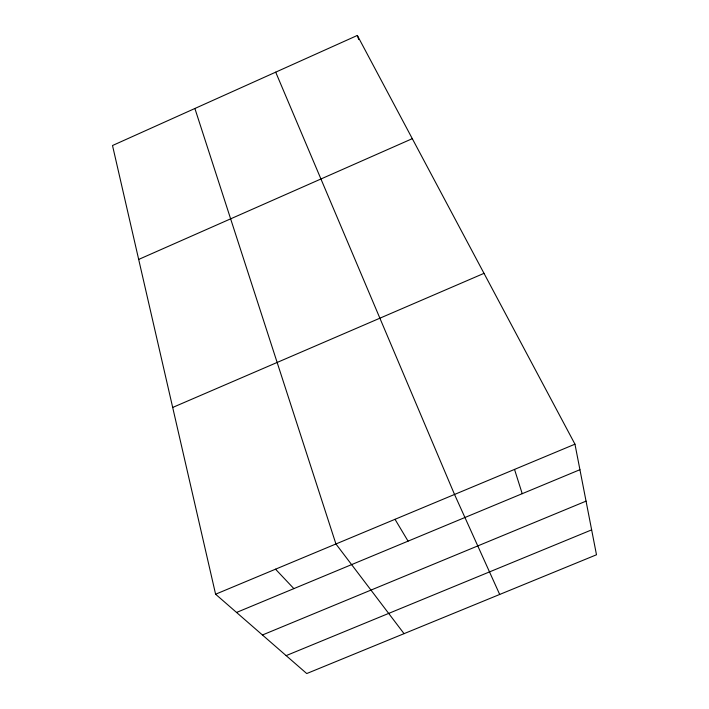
<?xml version="1.0" encoding="UTF-8"?>
<svg xmlns="http://www.w3.org/2000/svg" width="709" height="709" viewBox="0 0 709 709"><rect width="100%" height="100%" fill="white"/><g stroke="black" fill="none" stroke-linecap="round" stroke-linejoin="round"><path stroke-width="1.06" d="M357.345 35.45L112.509 145.522L215.598 594.213L306.74 673.55L596.491 554.775L574.964 444.18L357.345 35.45L358.736 39.553M138.68 259.432L412.301 138.663M172.686 407.453L484.008 273.346M215.598 594.213L574.964 444.18M236.549 612.452L579.927 469.695M262.436 634.989L586.051 501.139M286.144 655.621L591.643 529.871M275.526 569.185L293.872 588.621M404.05 633.66L335.933 543.971L194.886 108.486M395.01 519.307L408.074 541.144M499.685 594.452L454.531 494.457L275.695 72.158M514.521 469.411L522.223 493.686"/></g></svg>
